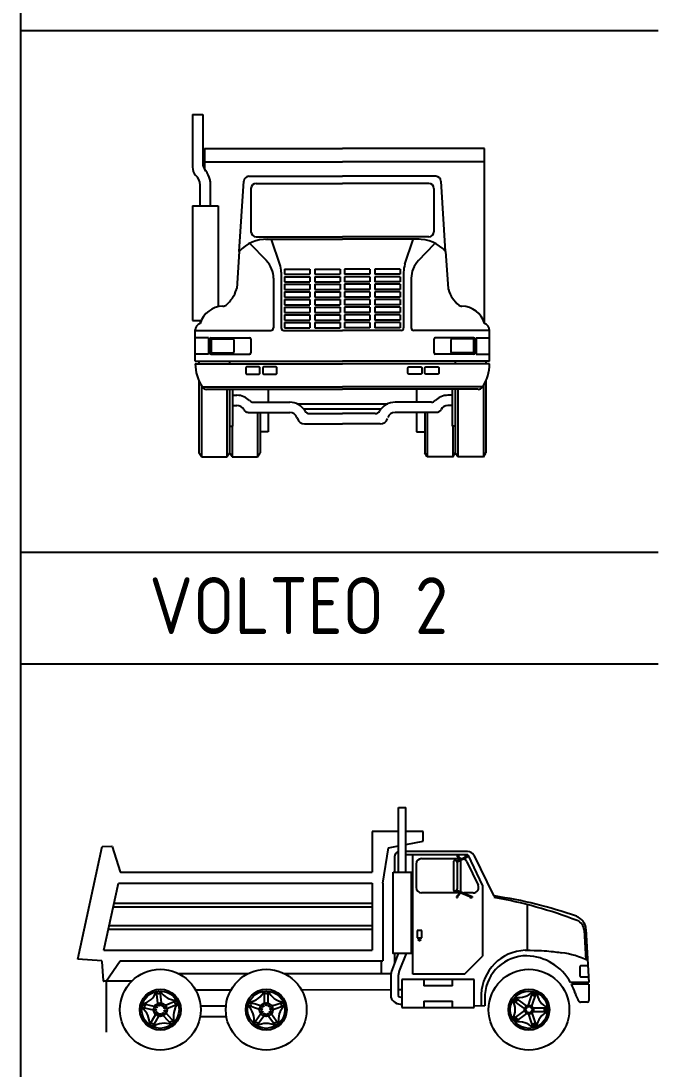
# Model space of a CAD drawing. Header units: millimetres. Extents: x 2198.5 to 2287.8, y 1208.8 to 1298.1.
# Drawn here: x 2208.54 to 2211.9, y 1272.33 to 1277.86 of the extents above; entities that cross this region are included whole.
import ezdxf

# ---------------------------------------------------------------- set-up
doc = ezdxf.new("R2010")
doc.units = ezdxf.units.MM
doc.layers.add('2', color=7, linetype='Continuous')
doc.styles.add('ARCHQUICK', font='ARCHQUIK.SHX')

# ---------------------------------------------------------------- blocks, each defined once
blk = doc.blocks.new('CAMION')
for p, q in [((-28.106, -1.953), (-28.106, -2.517)), ((-28.106, -1.953), (-27.999, -1.953)), ((-27.999, -1.953), (-27.999, -2.465)), ((-27.98, -2.313), (-27.98, -2.534)), ((-27.98, -2.313), (-26.526, -2.313)), ((-25.026, -2.313), (-26.526, -2.313)), ((-25.026, -4.158), (-25.026, -2.313)), ((-27.98, -2.455), (-26.526, -2.455)), ((-25.026, -2.455), (-26.526, -2.455)), ((-27.513, -2.606), (-26.526, -2.606)), ((-25.54, -2.606), (-26.526, -2.606)), ((-28.026, -2.916), (-28.026, -2.699)), ((-27.918, -2.916), (-27.918, -2.674)), ((-27.614, -3.399), (-27.566, -2.657)), ((-27.491, -2.735), (-27.491, -3.19)), ((-27.437, -2.681), (-26.526, -2.681)), ((-25.615, -2.681), (-26.526, -2.681)), ((-25.562, -2.735), (-25.562, -3.19)), ((-25.439, -3.399), (-25.486, -2.657)), ((-28.107, -2.916), (-28.107, -4.126)), ((-28.107, -2.916), (-27.838, -2.916)), ((-27.838, -2.916), (-27.838, -3.982)), ((-27.437, -3.244), (-26.526, -3.244)), ((-27.337, -3.27), (-26.526, -3.27)), ((-27.186, -3.532), (-27.273, -3.271)), ((-25.615, -3.244), (-26.526, -3.244)), ((-25.715, -3.27), (-26.526, -3.27)), ((-25.867, -3.532), (-25.779, -3.271)), ((-27.614, -3.399), (-27.641, -3.79)), ((-27.328, -3.495), (-27.499, -3.318)), ((-25.724, -3.495), (-25.553, -3.318)), ((-25.439, -3.399), (-25.411, -3.79)), ((-27.172, -3.617), (-27.172, -4.206)), ((-27.137, -3.584), (-26.868, -3.584)), ((-27.137, -3.584), (-27.137, -3.638)), ((-27.137, -3.638), (-26.868, -3.638)), ((-26.868, -3.584), (-26.868, -3.638)), ((-26.817, -3.584), (-26.817, -3.638)), ((-26.817, -3.584), (-26.548, -3.584)), ((-26.817, -3.638), (-26.548, -3.638)), ((-26.548, -3.584), (-26.548, -3.638)), ((-26.235, -3.584), (-26.504, -3.584)), ((-26.504, -3.584), (-26.504, -3.638)), ((-26.235, -3.638), (-26.504, -3.638)), ((-26.235, -3.584), (-26.235, -3.638)), ((-26.184, -3.584), (-26.184, -3.638)), ((-25.915, -3.584), (-26.184, -3.584)), ((-25.915, -3.638), (-26.184, -3.638)), ((-25.915, -3.584), (-25.915, -3.638)), ((-25.88, -3.617), (-25.88, -4.206)), ((-27.253, -3.682), (-27.253, -4.206)), ((-27.137, -3.665), (-26.868, -3.665)), ((-27.137, -3.665), (-27.137, -3.718)), ((-27.137, -3.718), (-26.868, -3.718)), ((-27.137, -3.745), (-26.868, -3.745)), ((-27.137, -3.745), (-27.137, -3.799)), ((-26.868, -3.665), (-26.868, -3.718)), ((-26.868, -3.745), (-26.868, -3.799)), ((-26.817, -3.665), (-26.817, -3.718)), ((-26.817, -3.665), (-26.548, -3.665)), ((-26.817, -3.718), (-26.548, -3.718)), ((-26.817, -3.745), (-26.817, -3.799)), ((-26.817, -3.745), (-26.548, -3.745)), ((-26.548, -3.665), (-26.548, -3.718)), ((-26.548, -3.745), (-26.548, -3.799)), ((-26.235, -3.665), (-26.504, -3.665)), ((-26.504, -3.665), (-26.504, -3.718)), ((-26.235, -3.718), (-26.504, -3.718)), ((-26.235, -3.745), (-26.504, -3.745)), ((-26.504, -3.745), (-26.504, -3.799)), ((-26.235, -3.665), (-26.235, -3.718)), ((-26.235, -3.745), (-26.235, -3.799)), ((-26.184, -3.665), (-26.184, -3.718)), ((-25.915, -3.665), (-26.184, -3.665)), ((-25.915, -3.718), (-26.184, -3.718)), ((-26.184, -3.745), (-26.184, -3.799)), ((-25.915, -3.745), (-26.184, -3.745)), ((-25.915, -3.665), (-25.915, -3.718)), ((-25.915, -3.745), (-25.915, -3.799)), ((-25.8, -3.682), (-25.8, -4.206)), ((-27.137, -3.799), (-26.868, -3.799)), ((-27.137, -3.826), (-26.868, -3.826)), ((-27.137, -3.826), (-27.137, -3.88)), ((-26.868, -3.826), (-26.868, -3.88)), ((-26.817, -3.799), (-26.548, -3.799)), ((-26.817, -3.826), (-26.817, -3.88)), ((-26.817, -3.826), (-26.548, -3.826)), ((-26.548, -3.826), (-26.548, -3.88)), ((-26.235, -3.799), (-26.504, -3.799)), ((-26.235, -3.826), (-26.504, -3.826)), ((-26.504, -3.826), (-26.504, -3.88)), ((-26.235, -3.826), (-26.235, -3.88)), ((-25.915, -3.799), (-26.184, -3.799)), ((-26.184, -3.826), (-26.184, -3.88)), ((-25.915, -3.826), (-26.184, -3.826)), ((-25.915, -3.826), (-25.915, -3.88)), ((-27.137, -3.88), (-26.868, -3.88)), ((-27.137, -3.907), (-26.868, -3.907)), ((-27.137, -3.907), (-27.137, -3.961)), ((-27.137, -3.961), (-26.868, -3.961)), ((-26.868, -3.907), (-26.868, -3.961)), ((-26.817, -3.88), (-26.548, -3.88)), ((-26.817, -3.907), (-26.817, -3.961)), ((-26.817, -3.907), (-26.548, -3.907)), ((-26.817, -3.961), (-26.548, -3.961)), ((-26.548, -3.907), (-26.548, -3.961)), ((-26.235, -3.88), (-26.504, -3.88)), ((-26.235, -3.907), (-26.504, -3.907)), ((-26.504, -3.907), (-26.504, -3.961)), ((-26.235, -3.961), (-26.504, -3.961)), ((-26.235, -3.907), (-26.235, -3.961)), ((-25.915, -3.88), (-26.184, -3.88)), ((-26.184, -3.907), (-26.184, -3.961)), ((-25.915, -3.907), (-26.184, -3.907)), ((-25.915, -3.961), (-26.184, -3.961)), ((-25.915, -3.907), (-25.915, -3.961)), ((-27.137, -3.987), (-26.868, -3.987)), ((-27.137, -3.987), (-27.137, -4.041)), ((-27.137, -4.041), (-26.868, -4.041)), ((-27.137, -4.068), (-26.868, -4.068)), ((-27.137, -4.068), (-27.137, -4.122)), ((-26.868, -3.987), (-26.868, -4.041)), ((-26.868, -4.068), (-26.868, -4.122)), ((-26.817, -3.987), (-26.817, -4.041)), ((-26.817, -3.987), (-26.548, -3.987)), ((-26.817, -4.041), (-26.548, -4.041)), ((-26.817, -4.068), (-26.817, -4.122)), ((-26.817, -4.068), (-26.548, -4.068)), ((-26.548, -3.987), (-26.548, -4.041)), ((-26.548, -4.068), (-26.548, -4.122)), ((-26.235, -3.987), (-26.504, -3.987)), ((-26.504, -3.987), (-26.504, -4.041)), ((-26.235, -4.041), (-26.504, -4.041)), ((-26.235, -4.068), (-26.504, -4.068)), ((-26.504, -4.068), (-26.504, -4.122)), ((-26.235, -3.987), (-26.235, -4.041)), ((-26.235, -4.068), (-26.235, -4.122)), ((-26.184, -3.987), (-26.184, -4.041)), ((-25.915, -3.987), (-26.184, -3.987)), ((-25.915, -4.041), (-26.184, -4.041)), ((-26.184, -4.068), (-26.184, -4.122)), ((-25.915, -4.068), (-26.184, -4.068)), ((-25.915, -3.987), (-25.915, -4.041)), ((-25.915, -4.068), (-25.915, -4.122)), ((-28.107, -4.126), (-28.014, -4.126)), ((-28.026, -4.126), (-28.026, -4.158)), ((-27.137, -4.122), (-26.868, -4.122)), ((-27.137, -4.149), (-26.868, -4.149)), ((-27.137, -4.149), (-27.137, -4.203)), ((-26.868, -4.149), (-26.868, -4.203)), ((-26.817, -4.122), (-26.548, -4.122)), ((-26.817, -4.149), (-26.817, -4.203)), ((-26.817, -4.149), (-26.548, -4.149)), ((-26.548, -4.149), (-26.548, -4.203)), ((-26.235, -4.122), (-26.504, -4.122)), ((-26.235, -4.149), (-26.504, -4.149)), ((-26.504, -4.149), (-26.504, -4.203)), ((-26.235, -4.149), (-26.235, -4.203)), ((-25.915, -4.122), (-26.184, -4.122)), ((-26.184, -4.149), (-26.184, -4.203)), ((-25.915, -4.149), (-26.184, -4.149)), ((-25.915, -4.149), (-25.915, -4.203)), ((-28.079, -4.557), (-28.079, -4.222)), ((-28.079, -4.233), (-27.28, -4.233)), ((-27.937, -4.309), (-28.079, -4.309)), ((-27.937, -4.309), (-27.937, -4.482)), ((-27.91, -4.309), (-27.506, -4.309)), ((-27.145, -4.233), (-26.526, -4.233)), ((-27.137, -4.203), (-26.868, -4.203)), ((-26.817, -4.203), (-26.548, -4.203)), ((-25.907, -4.233), (-26.526, -4.233)), ((-26.235, -4.203), (-26.504, -4.203)), ((-25.915, -4.203), (-26.184, -4.203)), ((-24.974, -4.233), (-25.773, -4.233)), ((-25.142, -4.309), (-25.546, -4.309)), ((-25.115, -4.309), (-24.974, -4.309)), ((-25.115, -4.309), (-25.115, -4.482)), ((-24.974, -4.557), (-24.974, -4.222)), ((-27.924, -4.322), (-27.924, -4.469)), ((-27.91, -4.329), (-27.91, -4.462)), ((-27.903, -4.322), (-27.678, -4.322)), ((-27.671, -4.329), (-27.671, -4.462)), ((-27.493, -4.322), (-27.493, -4.469)), ((-25.56, -4.322), (-25.56, -4.469)), ((-25.381, -4.329), (-25.381, -4.462)), ((-25.149, -4.322), (-25.375, -4.322)), ((-25.142, -4.329), (-25.142, -4.462)), ((-25.129, -4.322), (-25.129, -4.469)), ((-27.937, -4.482), (-28.079, -4.482)), ((-27.91, -4.482), (-27.506, -4.482)), ((-27.903, -4.469), (-27.678, -4.469)), ((-25.142, -4.482), (-25.546, -4.482)), ((-25.149, -4.469), (-25.375, -4.469)), ((-25.115, -4.482), (-24.974, -4.482)), ((-28.079, -4.557), (-26.526, -4.557)), ((-28.079, -4.584), (-26.526, -4.584)), ((-28.04, -4.557), (-28.04, -4.584)), ((-27.717, -4.557), (-27.717, -4.584)), ((-24.974, -4.557), (-26.526, -4.557)), ((-24.974, -4.584), (-26.526, -4.584)), ((-25.335, -4.557), (-25.335, -4.584)), ((-25.012, -4.557), (-25.012, -4.584)), ((-28.04, -4.762), (-28.04, -5.524)), ((-28.013, -4.814), (-28.013, -5.566)), ((-28.005, -4.826), (-26.526, -4.826)), ((-27.959, -4.853), (-26.526, -4.853)), ((-27.744, -4.853), (-27.744, -5.566)), ((-27.717, -4.853), (-27.717, -5.524)), ((-27.684, -4.853), (-27.684, -5.243)), ((-27.308, -4.853), (-27.308, -4.989)), ((-25.047, -4.826), (-26.526, -4.826)), ((-25.094, -4.853), (-26.526, -4.853)), ((-25.744, -4.853), (-25.744, -4.989)), ((-25.369, -4.853), (-25.369, -5.243)), ((-25.335, -4.853), (-25.335, -5.524)), ((-25.308, -4.853), (-25.308, -5.566)), ((-25.039, -4.814), (-25.039, -5.566)), ((-25.012, -4.762), (-25.012, -5.524)), ((-27.684, -4.916), (-27.639, -4.916)), ((-25.369, -4.916), (-25.414, -4.916)), ((-27.684, -5.024), (-27.639, -5.024)), ((-27.466, -4.989), (-27.082, -4.989)), ((-27.005, -5.005), (-26.047, -5.005)), ((-26.935, -5.059), (-26.117, -5.059)), ((-25.587, -4.989), (-25.971, -4.989)), ((-25.369, -5.024), (-25.414, -5.024)), ((-27.519, -5.096), (-27.082, -5.096)), ((-27.421, -5.096), (-27.421, -5.566)), ((-27.394, -5.096), (-27.394, -5.524)), ((-27.308, -5.096), (-27.308, -5.303)), ((-27.005, -5.151), (-27.002, -5.162)), ((-26.873, -5.109), (-26.526, -5.109)), ((-26.18, -5.109), (-26.526, -5.109)), ((-25.533, -5.096), (-25.971, -5.096)), ((-25.744, -5.096), (-25.744, -5.303)), ((-25.658, -5.096), (-25.658, -5.524)), ((-25.631, -5.096), (-25.631, -5.566)), ((-27.717, -5.243), (-27.684, -5.243)), ((-27.69, -5.243), (-27.69, -5.566)), ((-27.308, -5.303), (-27.394, -5.303)), ((-26.925, -5.216), (-26.526, -5.216)), ((-26.127, -5.216), (-26.526, -5.216)), ((-25.744, -5.303), (-25.658, -5.303)), ((-25.335, -5.243), (-25.369, -5.243)), ((-25.362, -5.243), (-25.362, -5.566)), ((-28.013, -5.566), (-28.04, -5.524)), ((-27.744, -5.566), (-27.717, -5.524)), ((-27.69, -5.566), (-27.717, -5.524)), ((-27.421, -5.566), (-27.394, -5.524)), ((-25.631, -5.566), (-25.658, -5.524)), ((-25.362, -5.566), (-25.335, -5.524)), ((-25.308, -5.566), (-25.335, -5.524)), ((-25.039, -5.566), (-25.012, -5.524)), ((-28.013, -5.566), (-27.744, -5.566)), ((-27.69, -5.566), (-27.421, -5.566)), ((-25.362, -5.566), (-25.631, -5.566)), ((-25.039, -5.566), (-25.308, -5.566))]:
    blk.add_line(p, q)
for points in [[(-27.544, -4.628), (-27.544, -4.682, 0.414214), (-27.531, -4.695), (-27.41, -4.695, 0.414214), (-27.396, -4.682), (-27.396, -4.628, 0.414214), (-27.41, -4.615), (-27.531, -4.615, 0.414214)], [(-27.365, -4.628), (-27.365, -4.682, 0.414214), (-27.351, -4.695), (-27.231, -4.695, 0.414214), (-27.217, -4.682), (-27.217, -4.628, 0.414214), (-27.231, -4.615), (-27.351, -4.615, 0.414214)], [(-25.687, -4.628), (-25.687, -4.682, -0.414214), (-25.701, -4.695), (-25.822, -4.695, -0.414214), (-25.835, -4.682), (-25.835, -4.628, -0.414214), (-25.822, -4.615), (-25.701, -4.615, -0.414214)], [(-25.508, -4.628), (-25.508, -4.682, -0.414214), (-25.522, -4.695), (-25.642, -4.695, -0.414214), (-25.656, -4.682), (-25.656, -4.628, -0.414214), (-25.642, -4.615), (-25.522, -4.615, -0.414214)]]:
    blk.add_lwpolyline(points, format="xyb", close=True)
for centre, radius, start, end in [((-27.972, -2.509), 0.135, 180, 219.6795), ((-27.864, -2.465), 0.135, 180, 218.8685), ((-28.161, -2.699), 0.135, 0, 50.8378), ((-28.162, -2.706), 0.249, 16.1324, 38.8685), ((-28.053, -2.674), 0.135, 0, 16.1324), ((-27.513, -2.66), 0.0538, 90, 176.3369), ((-25.54, -2.66), 0.0538, 3.6631, 90), ((-27.437, -2.735), 0.0538, 90, 180), ((-25.615, -2.735), 0.0538, 0, 90), ((-27.437, -3.19), 0.0538, 180, 270), ((-25.615, -3.19), 0.0538, 270, 0), ((-27.328, -3.652), 0.382, 88.0374, 138.4413), ((-25.724, -3.652), 0.382, 41.5587, 91.9626), ((-27.522, -3.682), 0.269, 360, 44.001), ((-27.441, -3.617), 0.269, 360, 18.4867), ((-25.611, -3.617), 0.269, 161.5133, 180), ((-25.531, -3.682), 0.269, 135.999, 180), ((-27.976, -3.697), 0.348, 309.8751, 342.4814), ((-27.695, -3.786), 0.0538, 342.4814, 355.9665), ((-25.357, -3.786), 0.0538, 184.0335, 197.5186), ((-25.076, -3.697), 0.348, 197.5186, 230.1249), ((-27.787, -4.224), 0.247, 90.0067, 164.4385), ((-27.787, -3.923), 0.0538, 270.0067, 309.8751), ((-25.265, -3.923), 0.0538, 230.1249, 269.9933), ((-25.265, -4.224), 0.247, 15.5615, 89.9933), ((-28.007, -4.227), 0.0721, 104.5069, 184.6274), ((-25.046, -4.227), 0.0721, 355.3726, 75.4931), ((-27.91, -4.322), 0.0135, 90, 180), ((-27.506, -4.322), 0.0135, 360, 90), ((-27.28, -4.206), 0.0269, 270, 360), ((-27.145, -4.206), 0.0269, 180, 270), ((-25.907, -4.206), 0.0269, 270, 0), ((-25.773, -4.206), 0.0269, 180, 270), ((-25.546, -4.322), 0.0135, 90, 180), ((-25.142, -4.322), 0.0135, 0, 90), ((-27.903, -4.329), 0.00673, 90, 180), ((-27.678, -4.329), 0.00673, 0, 90), ((-25.375, -4.329), 0.00673, 90, 180), ((-25.149, -4.329), 0.00673, 360, 90), ((-27.91, -4.469), 0.0135, 180, 270), ((-27.903, -4.462), 0.00673, 180, 270), ((-27.678, -4.462), 0.00673, 270, 0), ((-27.506, -4.469), 0.0135, 270, 360), ((-25.546, -4.469), 0.0135, 180, 270), ((-25.375, -4.462), 0.00673, 180, 270), ((-25.149, -4.462), 0.00673, 270, 360), ((-25.142, -4.469), 0.0135, 270, 0), ((-27.62, -4.577), 0.459, 180.8248, 213.3434), ((-25.432, -4.577), 0.459, 326.6566, 359.1752), ((-27.959, -4.8), 0.0538, 213.3434, 270), ((-25.094, -4.8), 0.0538, 270, 326.6566), ((-27.639, -5.104), 0.188, 44.3864, 90), ((-27.466, -4.935), 0.0538, 224.3864, 270), ((-25.587, -4.935), 0.0538, 270, 315.6136), ((-25.414, -5.104), 0.188, 90, 135.6136), ((-27.639, -5.104), 0.0807, 27.3283, 90), ((-27.519, -5.042), 0.0538, 207.3283, 270), ((-27.082, -5.177), 0.188, 30.2621, 90), ((-26.873, -5.055), 0.0538, 210.2621, 270), ((-26.18, -5.055), 0.0538, 270, 329.7379), ((-25.971, -5.177), 0.188, 90, 149.7379), ((-25.533, -5.042), 0.0538, 270, 332.6717), ((-25.414, -5.104), 0.0807, 90, 152.6717), ((-27.082, -5.177), 0.0807, 18.9942, 90), ((-26.925, -5.136), 0.0807, 198.9942, 270), ((-26.127, -5.136), 0.0807, 270, 341.0058), ((-25.971, -5.177), 0.0807, 90, 161.0058)]:
    blk.add_arc(centre, radius, start, end)
blk = doc.blocks.new('LATCH')
for p, q in [((2.49, 24.17), (2.49, 20.17)), ((5.02, 24.17), (2.49, 24.17)), ((5.02, 20.17), (5.02, 24.17)), ((2.49, 20.17), (5.02, 20.17))]:
    blk.add_line(p, q)
blk.add_circle((3.81, 19.08), 0.545)
blk = doc.blocks.new('VOLTEO 3')
for p, q in [((-16.503, -3.008), (-16.427, -3.008)), ((-16.503, -3.689), (-16.503, -3.008)), ((-16.427, -3.689), (-16.427, -3.008)), ((-16.783, -3.262), (-16.783, -3.69)), ((-16.503, -3.262), (-16.783, -3.262)), ((-16.244, -3.262), (-16.427, -3.262)), ((-16.244, -3.363), (-16.244, -3.262)), ((-19.887, -4.606), (-19.63, -3.419)), ((-19.63, -3.419), (-19.529, -3.415)), ((-19.524, -3.419), (-19.438, -3.687)), ((-16.609, -3.431), (-16.503, -3.411)), ((-16.427, -3.397), (-16.244, -3.363)), ((-16.669, -3.804), (-16.609, -3.431)), ((-16.546, -3.528), (-16.546, -3.689)), ((-15.776, -3.47), (-16.427, -3.47)), ((-15.773, -3.508), (-16.427, -3.508)), ((-16.354, -4.766), (-16.354, -3.508)), ((-15.891, -3.573), (-15.798, -3.527)), ((-15.886, -3.581), (-15.776, -3.527)), ((-15.883, -3.527), (-15.883, -3.517)), ((-15.883, -3.517), (-15.869, -3.517)), ((-15.883, -3.527), (-15.869, -3.527)), ((-15.853, -3.554), (-15.883, -3.527)), ((-15.869, -3.527), (-15.869, -3.517)), ((-15.844, -3.55), (-15.869, -3.527)), ((-15.798, -3.517), (-15.776, -3.517)), ((-15.798, -3.527), (-15.798, -3.517)), ((-15.798, -3.527), (-15.776, -3.527)), ((-15.776, -3.527), (-15.776, -3.517)), ((-15.773, -3.508), (-15.618, -3.835)), ((-15.71, -3.509), (-15.5, -3.936)), ((-16.317, -3.604), (-16.317, -3.851)), ((-15.861, -3.547), (-16.26, -3.547)), ((-15.924, -3.575), (-15.924, -3.88)), ((-15.905, -3.566), (-15.915, -3.566)), ((-15.886, -3.585), (-15.886, -3.87)), ((-15.848, -3.562), (-15.848, -3.895)), ((-15.838, -3.547), (-15.847, -3.547)), ((-15.782, -3.579), (-15.665, -3.827)), ((-19.433, -3.69), (-16.783, -3.69)), ((-19.611, -4.511), (-19.458, -3.804)), ((-19.458, -3.804), (-16.928, -3.804)), ((-16.928, -3.804), (-16.783, -3.804)), ((-16.783, -3.804), (-16.783, -4.511)), ((-16.669, -3.804), (-16.669, -4.625)), ((-15.618, -3.835), (-15.618, -4.574)), ((-15.86, -3.909), (-16.26, -3.909)), ((-15.905, -3.889), (-15.915, -3.889)), ((-15.895, -3.886), (-15.753, -3.945)), ((-15.855, -3.903), (-15.893, -3.945)), ((-15.893, -3.945), (-15.893, -3.955)), ((-15.893, -3.945), (-15.881, -3.945)), ((-15.893, -3.955), (-15.881, -3.955)), ((-15.888, -3.879), (-15.728, -3.945)), ((-15.846, -3.907), (-15.881, -3.945)), ((-15.881, -3.945), (-15.881, -3.955)), ((-15.841, -3.909), (-15.847, -3.909)), ((-15.716, -3.909), (-15.816, -3.909)), ((-15.753, -3.945), (-15.728, -3.945)), ((-15.753, -3.945), (-15.753, -3.955)), ((-15.753, -3.955), (-15.728, -3.955)), ((-15.728, -3.945), (-15.728, -3.955)), ((-16.783, -4.059), (-19.513, -4.059)), ((-16.783, -4.021), (-19.505, -4.021)), ((-15.143, -4.512), (-15.143, -4.031)), ((-16.783, -4.294), (-19.564, -4.294)), ((-16.783, -4.256), (-19.556, -4.256)), ((-14.545, -4.3), (-14.527, -4.613)), ((-14.526, -4.291), (-14.495, -4.852)), ((-19.611, -4.511), (-16.783, -4.511)), ((-15.168, -4.513), (-15.116, -4.513)), ((-15.116, -4.513), (-15.071, -4.514)), ((-15.071, -4.514), (-15.031, -4.515)), ((-15.031, -4.515), (-14.997, -4.517)), ((-14.997, -4.517), (-14.967, -4.518)), ((-14.967, -4.518), (-14.94, -4.52)), ((-14.94, -4.52), (-14.917, -4.523)), ((-14.917, -4.523), (-14.895, -4.525)), ((-14.895, -4.525), (-14.874, -4.527)), ((-14.874, -4.527), (-14.854, -4.53)), ((-14.854, -4.53), (-14.835, -4.532)), ((-14.835, -4.532), (-14.817, -4.535)), ((-19.634, -4.626), (-19.887, -4.606)), ((-19.616, -4.836), (-19.63, -4.631)), ((-19.589, -4.84), (-19.44, -4.625)), ((-19.44, -4.625), (-16.669, -4.625)), ((-16.688, -4.625), (-16.688, -4.757)), ((-16.506, -4.547), (-16.571, -4.717)), ((-16.546, -4.547), (-16.546, -4.651)), ((-16.424, -4.547), (-16.495, -4.731)), ((-15.809, -4.765), (-15.618, -4.574)), ((-14.817, -4.535), (-14.799, -4.537)), ((-14.799, -4.537), (-14.781, -4.54)), ((-19.319, -4.84), (-19.611, -4.84)), ((-19.589, -4.84), (-19.589, -5.377)), ((-18.83, -4.757), (-18.086, -4.757)), ((-17.713, -4.757), (-16.669, -4.757)), ((-16.683, -4.757), (-16.582, -4.757)), ((-16.584, -4.785), (-16.584, -5.008)), ((-16.508, -4.799), (-16.508, -4.991)), ((-15.705, -4.822), (-16.467, -4.823)), ((-16.467, -4.823), (-16.467, -5.117)), ((-15.809, -4.765), (-16.354, -4.766)), ((-16.238, -4.823), (-16.238, -4.89)), ((-15.933, -4.889), (-15.933, -4.822)), ((-15.705, -5.117), (-15.705, -4.822)), ((-14.495, -4.852), (-14.689, -4.852)), ((-19.043, -5.073), (-19.056, -4.946)), ((-19.005, -5.069), (-19.018, -4.942)), ((-18.272, -4.934), (-18.643, -4.934)), ((-17.918, -5.071), (-17.918, -4.943)), ((-17.88, -5.071), (-17.88, -4.943)), ((-16.584, -4.931), (-17.527, -4.933)), ((-16.467, -4.931), (-16.508, -4.931)), ((-15.933, -4.889), (-16.238, -4.89)), ((-15.132, -5.092), (-15.085, -4.947)), ((-15.096, -5.104), (-15.049, -4.959)), ((-15.093, -4.984), (-15.081, -4.948)), ((-15.064, -4.993), (-15.052, -4.958)), ((-14.495, -4.871), (-14.678, -4.871)), ((-14.495, -4.871), (-14.495, -5.042)), ((-19.08, -5.107), (-19.205, -5.08)), ((-18.961, -5.094), (-18.845, -5.042)), ((-18.946, -5.129), (-18.829, -5.077)), ((-17.959, -5.1), (-18.08, -5.061)), ((-17.84, -5.1), (-17.718, -5.061)), ((-16.238, -5.05), (-16.238, -5.117)), ((-16.238, -5.05), (-15.933, -5.05)), ((-15.933, -5.117), (-15.933, -5.05)), ((-15.63, -4.98), (-15.63, -5.101)), ((-15.592, -4.98), (-15.592, -5.101)), ((-15.174, -5.129), (-15.298, -5.039)), ((-15.265, -5.058), (-15.296, -5.036)), ((-15.247, -5.034), (-15.278, -5.011)), ((-15.152, -5.099), (-15.275, -5.009)), ((-15.265, -5.058), (-15.247, -5.034)), ((-15.093, -4.984), (-15.064, -4.993)), ((-14.514, -5.061), (-14.584, -5.061)), ((-19.088, -5.144), (-19.212, -5.118)), ((-19.067, -5.19), (-19.131, -5.301)), ((-18.956, -5.178), (-18.871, -5.273)), ((-18.592, -5.098), (-18.323, -5.098)), ((-17.971, -5.137), (-18.092, -5.097)), ((-17.955, -5.184), (-18.03, -5.288)), ((-17.843, -5.184), (-17.768, -5.288)), ((-17.828, -5.137), (-17.707, -5.097)), ((-16.467, -5.117), (-15.705, -5.117)), ((-15.592, -5.101), (-15.704, -5.102)), ((-15.174, -5.15), (-15.298, -5.24)), ((-15.152, -5.181), (-15.276, -5.27)), ((-15.132, -5.187), (-15.086, -5.333)), ((-15.096, -5.175), (-15.049, -5.321)), ((-15.084, -5.121), (-14.931, -5.121)), ((-15.084, -5.159), (-14.931, -5.159)), ((-14.968, -5.125), (-14.968, -5.155)), ((-14.968, -5.125), (-14.931, -5.125)), ((-14.968, -5.155), (-14.931, -5.155)), ((-19.034, -5.209), (-19.098, -5.32)), ((-18.984, -5.204), (-18.899, -5.298)), ((-18.597, -5.212), (-18.319, -5.212)), ((-17.924, -5.207), (-17.999, -5.31)), ((-17.874, -5.207), (-17.799, -5.31)), ((-15.266, -5.221), (-15.296, -5.243)), ((-15.248, -5.246), (-15.278, -5.267)), ((-15.248, -5.246), (-15.266, -5.221)), ((-15.064, -5.287), (-15.093, -5.296)), ((-15.093, -5.296), (-15.082, -5.332)), ((-15.064, -5.287), (-15.053, -5.322))]:
    blk.add_line(p, q)
blk.add_lwpolyline([(-16.56, -3.689), (-16.37, -3.689), (-16.37, -4.547), (-16.56, -4.547)], close=True)
blk.add_lwpolyline([(-14.506, -4.678), (-14.581, -4.678, 0.414214), (-14.59, -4.688), (-14.59, -4.783, 0.414214), (-14.581, -4.793), (-14.5, -4.793)], format="xyb")
for centre, radius in [((-19.016, -5.14), 0.426), ((-17.899, -5.14), 0.426), ((-15.128, -5.14), 0.426), ((-19.016, -5.14), 0.216), ((-19.016, -5.14), 0.197), ((-19.035, -4.96), 0.0142), ((-17.899, -5.14), 0.216), ((-17.899, -5.14), 0.197), ((-17.899, -4.959), 0.0142), ((-15.128, -5.14), 0.216), ((-15.128, -5.14), 0.197), ((-15.072, -4.968), 0.00946), ((-19.016, -5.14), 0.0714), ((-19.029, -5.089), 0.00953), ((-18.993, -5.093), 0.00953), ((-18.851, -5.066), 0.0142), ((-18.071, -5.084), 0.0142), ((-17.899, -5.14), 0.0714), ((-17.899, -5.087), 0.00953), ((-17.728, -5.084), 0.0142), ((-15.274, -5.033), 0.00946), ((-19.193, -5.102), 0.0142), ((-19.069, -5.144), 0.00953), ((-19.059, -5.109), 0.00953), ((-19.054, -5.176), 0.00953), ((-19.022, -5.192), 0.00953), ((-18.987, -5.183), 0.00953), ((-18.969, -5.118), 0.00953), ((-18.966, -5.154), 0.00953), ((-17.951, -5.131), 0.00953), ((-17.945, -5.166), 0.00953), ((-17.933, -5.1), 0.00953), ((-17.917, -5.189), 0.00953), ((-17.881, -5.189), 0.00953), ((-17.866, -5.1), 0.00953), ((-17.854, -5.166), 0.00953), ((-17.848, -5.131), 0.00953), ((-15.128, -5.14), 0.0476), ((-15.128, -5.14), 0.0333), ((-14.947, -5.14), 0.00946), ((-19.106, -5.296), 0.0142), ((-18.895, -5.274), 0.0142), ((-18.005, -5.286), 0.0142), ((-17.793, -5.286), 0.0142), ((-15.274, -5.246), 0.00946), ((-15.072, -5.312), 0.00946)]:
    blk.add_circle(centre, radius)
for centre, radius, start, end in [((-19.529, -3.42), 0.00476, 17.9116, 92.0133), ((-16.489, -3.528), 0.0572, 104.7198, 180), ((-15.776, -3.547), 0.0762, 29.3357, 90), ((-16.26, -3.604), 0.0572, 90, 180), ((-15.915, -3.575), 0.00953, 90, 180), ((-15.905, -3.585), 0.0191, 0, 90), ((-15.834, -3.604), 0.0572, 25.3953, 76.0393), ((-19.433, -3.685), 0.00476, 197.9116, 270), ((-16.26, -3.851), 0.0572, 180, 270), ((-15.716, -3.851), 0.0572, 270, 25.3953), ((-15.915, -3.88), 0.00953, 180, 270), ((-15.905, -3.87), 0.0191, 270, 0), ((-15.491, -3.932), 0.00953, 206.227, 261.5112), ((-16.303, -8.558), 4.672, 68.8531, 80.0442), ((-16.188, -8.6), 4.711, 70.6583, 81.5112), ((-14.678, -4.299), 0.152, 3.2253, 70.6583), ((-14.659, -4.307), 0.114, 3.2253, 68.8531), ((-15.148, -4.996), 0.483, 92.4099, 177.8098), ((-19.635, -4.631), 0.00476, 4.0117, 85.5343), ((-15.149, -5.016), 0.445, 90, 175.3998), ((-15.169, -5.122), 0.551, 29.3761, 87.9052), ((-14.885, -5.381), 0.847, 63.5117, 82.9524), ((-16.393, -4.785), 0.191, 158.9964, 180), ((-16.317, -4.799), 0.191, 158.9964, 180), ((-19.611, -4.836), 0.00476, 184.0117, 270.0807), ((-19.245, -4.886), 0.197, 282.0255, 342.0859), ((-18.846, -4.844), 0.197, 210.0255, 270.0859), ((-18.1, -4.863), 0.197, 275.9716, 336.032), ((-17.698, -4.863), 0.197, 203.9716, 264.032), ((-15.233, -4.815), 0.197, 257.8539, 317.9143), ((-14.851, -4.939), 0.197, 185.8539, 245.9143), ((-15.169, -5.122), 0.551, 16.3799, 27.1278), ((-14.411, -4.913), 0.235, 193.2847, 216.8422), ((-18.682, -5.211), 0.197, 138.0255, 198.0859), ((-16.478, -4.971), 0.112, 199.0046, 276.0479), ((-16.478, -4.971), 0.0357, 213.9757, 288.1995), ((-15.469, -5.139), 0.197, 329.8539, 29.9143), ((-14.584, -5.042), 0.0191, 216.8422, 270), ((-14.514, -5.042), 0.0191, 270, 0), ((-19.328, -5.279), 0.197, 354.0255, 54.0859), ((-18.224, -5.245), 0.197, 347.9716, 48.032), ((-17.574, -5.245), 0.197, 131.9716, 192.032), ((-14.852, -5.341), 0.197, 113.8539, 173.9143), ((-18.98, -5.48), 0.197, 66.0255, 126.0859), ((-17.899, -5.482), 0.197, 59.9716, 120.032), ((-15.234, -5.465), 0.197, 41.8539, 101.9143)]:
    blk.add_arc(centre, radius, start, end)
at = {"xscale": 0.01905133344670024, "yscale": 0.01905133344670024, "zscale": 0.01905133344670024}
blk.add_blockref('LATCH', (-16.354, -4.766), dxfattribs=at)

msp = doc.modelspace()

# ---------------------------------------------------------------- linework, layer by layer
at = {"layer": '2', "color": 4}
for p, q in [((2208.5427, 1267.7813), (2208.5427, 1287.8292)), ((2208.5427, 1277.8053), (2211.9027, 1277.8053)), ((2208.5427, 1275.0535), (2211.9027, 1275.0535)), ((2208.5427, 1274.464), (2211.9027, 1274.464))]:
    msp.add_line(p, q, dxfattribs=at)

# ---------------------------------------------------------------- block references
at = {"xscale": 0.5, "yscale": 0.5, "zscale": 0.5}
for name, p in [('CAMION', (2223.501, 1278.3394)), ('VOLTEO 3', (2218.7857, 1275.2106))]:
    msp.add_blockref(name, p, dxfattribs=at)

# ---------------------------------------------------------------- texts
at = {"layer": '2', "style": 'ARCHQUICK'}
msp.add_text('VOLTEO 2', height=0.3, dxfattribs=at).set_placement((2209.2195, 1274.6217))

doc.saveas('drawing.dxf')
